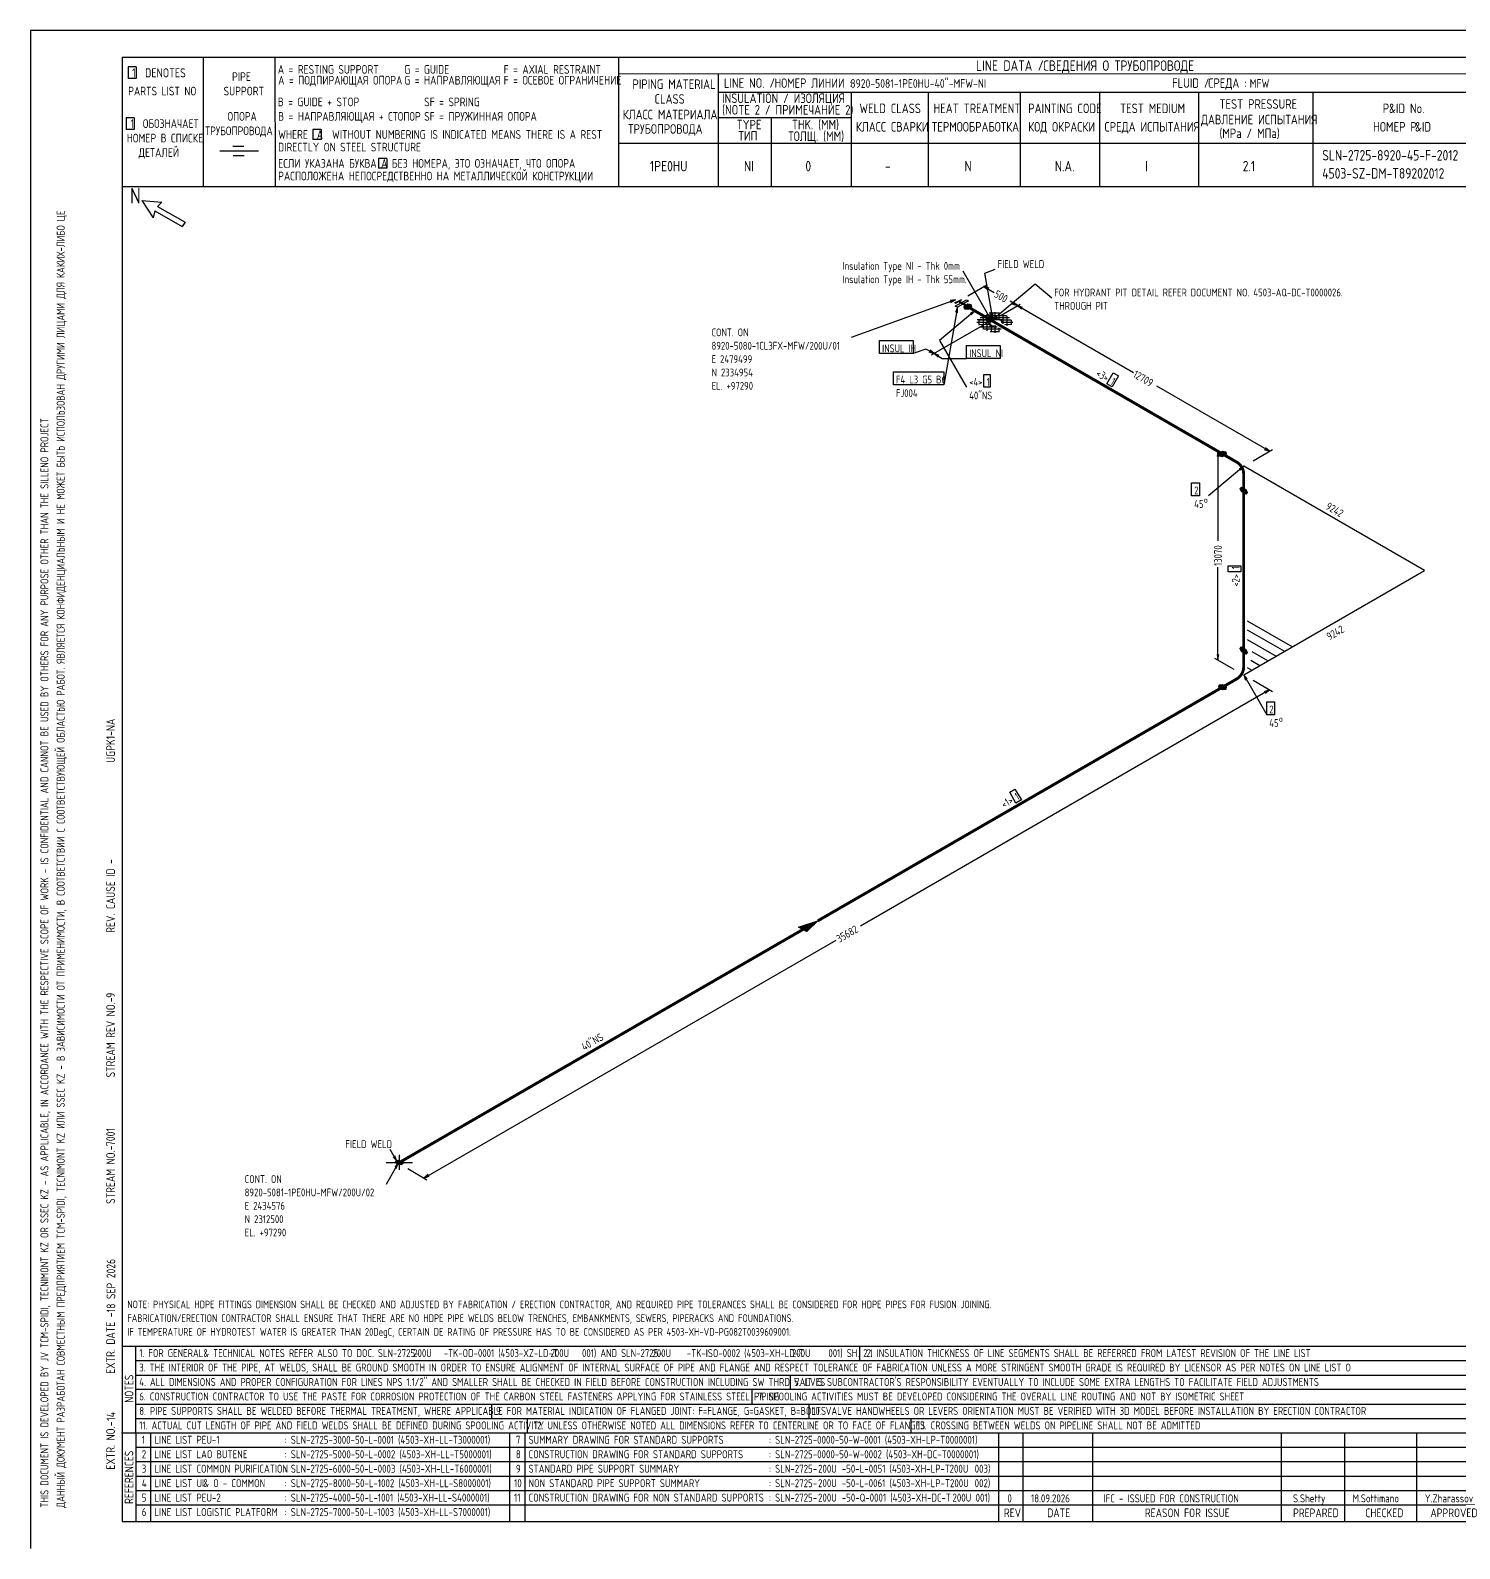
# Model space of a CAD drawing. Extents: x -1005 to 594, y -998 to 420.
# Drawn here: x 0 to 395.4, y 0 to 420 of the extents above; entities that cross this region are included whole.
import ezdxf

# ---------------------------------------------------------------- set-up
doc = ezdxf.new("R2010")
doc.units = 0
doc.styles.add('TTFN17', font='GOST type A')

msp = doc.modelspace()

# ---------------------------------------------------------------- linework, layer by layer
at = {"layer": 'GT_1', "flags": 128}
for points in [[(0, 420), (0, 0)], [(594, 420), (0, 420)], [(589.1, 412.5), (25.4, 412.5)], [(25.4, 412.5), (25.4, 7.5)], [(47.8, 412.5), (47.8, 376.7)], [(67.6, 412.5), (67.7, 376.7)], [(162.7, 412.5), (162.7, 376.7)], [(29.3, 409.9), (27.1, 409.9)], [(27.1, 409.9), (27.1, 406.7)], [(29.3, 409.9), (29.3, 406.7)], [(589.1, 408), (162.7, 407.9)], [(190.3, 407.8), (190.3, 376.7)], [(29.3, 406.7), (27.1, 406.7)], [(190.3, 402.9), (402.7, 402.9)], [(227.1, 402.9), (227.1, 376.7)], [(248.4, 402.9), (248.4, 376.8)], [(273.9, 402.9), (273.9, 376.7)], [(295.8, 402.9), (295.8, 376.7)], [(323.2, 402.9), (323.2, 376.7)], [(354.8, 402.9), (354.8, 376.8)], [(28.7, 395.8), (26.5, 395.8)], [(26.5, 395.8), (26.5, 392.6)], [(28.7, 395.8), (28.7, 392.6)], [(227.1, 395.8), (190.3, 395.8)], [(205, 395.8), (205, 376.7)], [(28.7, 392.6), (26.5, 392.6)], [(80.5, 392.6), (78.2, 392.6)], [(78.2, 392.6), (78.2, 389.8)], [(80.5, 392.6), (80.5, 389.8)], [(63.1, 386.6), (52.4, 386.6)], [(59.1, 387.9), (56, 387.9)], [(80.5, 389.8), (78.2, 389.8)], [(230.2, 388.7), (162.7, 388.7)], [(402.7, 388.7), (226.9, 388.7)], [(59.2, 385.3), (56.1, 385.3)], [(98.6, 384.6), (96.3, 384.6)], [(96.3, 384.6), (96.3, 381.9)], [(98.6, 384.6), (98.6, 381.9)], [(98.6, 381.9), (96.3, 381.9)], [(402.7, 376.7), (25.4, 376.7)], [(30.8, 372.9), (34, 368.1)], [(30.8, 372.9), (36.4, 372.5)], [(34.4, 370.1), (34, 368.1)], [(34.4, 370.1), (42, 365.7)], [(36.4, 372.5), (35.2, 371.3)], [(35.2, 371.3), (42.8, 366.9)], [(42.8, 366.9), (42, 365.7)], [(265.95, 339.725), (258.075, 353.375)], [(266.325, 340.325), (264.075, 352.85), (266.925, 353.9)], [(259.35, 346.55), (264.675, 349.625)], [(265.275, 348.65), (263.85, 349.175), (264.975, 348.2)], [(263.85, 349.175), (266.7, 347.525)], [(265.95, 339.725), (278.025, 349.85), (282.6, 346.025)], [(255.975, 345.5), (227.1, 335)], [(254.7, 344.75), (255.975, 345.5), (254.475, 345.275)], [(255.825, 344.6), (255.975, 344.525), (257.475, 345.5), (257.625, 345.425), (255.825, 344.6), (257.475, 345.5)], [(258, 344.3), (256.5, 343.4), (255.9, 343.7), (259.05, 345.5), (259.575, 345.2), (258, 344.3)], [(257.625, 345.425), (255.975, 344.525)], [(259.2, 343.475), (256.575, 344.975)], [(256.725, 345.05), (259.35, 343.55)], [(256.875, 345.2), (259.575, 343.7)], [(273.075, 343.85), (271.05, 345.05)], [(271.65, 344.375), (273.075, 343.85), (271.95, 344.825)], [(261.3, 342.425), (251.55, 334.25), (259.05, 321.275)], [(256.5, 343.4), (252.75, 321.95)], [(256.5, 341.9), (256.5, 343.4), (255.975, 341.975)], [(258.225, 343.55), (258.375, 343.025), (259.35, 342.875), (260.475, 343.55), (260.325, 344.075), (259.35, 344.225), (258.225, 343.55)], [(258.268, 343.4), (260.225, 343.4)], [(258.308, 343.6), (260.461, 343.6)], [(258.325, 343.2), (259.892, 343.2)], [(258.538, 343), (259.558, 343)], [(258.642, 343.8), (260.404, 343.8)], [(258.975, 344), (260.346, 344)], [(260.325, 341.3), (261.3, 342.425), (260.025, 341.675)], [(270.9, 340.475), (262.8, 340.475)], [(263.625, 341.075), (263.625, 337.325)], [(270.075, 341.075), (263.7, 341.075)], [(265.2, 339.275), (264.525, 339.725), (264.825, 340.325), (265.95, 340.55), (266.7, 340.175), (266.325, 339.5), (265.2, 339.275)], [(264.675, 341.525), (264.675, 336.875)], [(264.762, 340.2), (266.65, 340.2)], [(264.975, 340.85), (265.95, 339.725), (265.425, 341.15)], [(267.15, 338.15), (267.15, 338.15), (266.625, 338.15), (266.025, 338.3), (265.65, 338.525), (265.275, 338.75), (265.125, 339.05), (265.125, 339.425), (265.2, 339.725), (265.575, 339.95), (266.1, 340.175), (266.625, 340.25), (267.225, 340.25), (267.675, 340.1), (268.125, 339.95), (268.575, 339.725), (268.725, 339.425), (268.725, 339.05)], [(265.2, 340.4), (266.25, 340.4)], [(265.575, 337.85), (265.575, 342.05)], [(268.125, 341.75), (265.575, 341.75)], [(265.8, 341.75), (266.325, 340.325), (266.325, 341.825)], [(265.8, 341.75), (265.8, 340.1)], [(266.925, 340.85), (265.95, 339.725), (267.225, 340.475)], [(266.85, 342.05), (266.85, 340.25)], [(267.975, 341.75), (267.975, 340.025)], [(268.575, 341.225), (273.9, 344.3)], [(268.575, 341.225), (273.9, 344.3)], [(269.1, 341.525), (269.1, 338.825)], [(270.15, 341), (270.15, 338.225)], [(274.5, 343.325), (273.075, 343.85), (274.2, 342.875)], [(273.075, 343.85), (305.175, 325.325)], [(264.675, 338.975), (249.225, 330.125)], [(264.675, 338.975), (249.225, 330.125)], [(265.05, 339.2), (261.9, 339.2)], [(269.25, 339.95), (261.975, 339.95)], [(262.425, 339.95), (262.425, 338.45)], [(265.425, 339.875), (262.425, 339.8)], [(265.425, 338.525), (262.5, 338.6)], [(267.525, 337.925), (262.8, 337.925)], [(268.575, 337.325), (263.7, 337.325)], [(264.562, 339.8), (266.492, 339.8)], [(264.662, 340), (266.603, 340)], [(264.713, 339.6), (266.381, 339.6)], [(265.013, 339.4), (265.825, 339.4)], [(268.125, 336.65), (265.575, 336.65)], [(265.8, 338.3), (265.8, 336.65)], [(266.85, 338.15), (266.85, 336.35)], [(267.975, 337.7), (267.975, 336.65)], [(271.35, 339.8), (268.35, 339.8)], [(271.8, 339.2), (268.65, 339.2)], [(271.35, 338.6), (269.55, 338.525)], [(271.35, 339.875), (271.35, 338.525)], [(234.975, 334.175), (244.275, 334.175), (244.275, 330.575), (234.975, 330.575), (234.975, 334.175)], [(247.8, 331.85), (244.275, 330.575)], [(250.05, 330.575), (247.8, 331.85)], [(259.05, 332.825), (268.35, 332.825), (268.35, 329.225), (259.05, 329.225), (259.05, 332.825)], [(248.625, 331.1), (250.05, 330.575), (248.925, 331.55)], [(251.475, 330.05), (250.05, 330.575), (251.175, 329.6)], [(250.05, 330.575), (252.3, 329.225)], [(252.3, 329.225), (259.05, 329.225)], [(238.8, 325.55), (252.75, 325.55), (252.75, 321.95), (238.8, 321.95), (238.8, 325.55)], [(263.85, 324.8), (265.575, 324.8), (265.575, 321.275), (263.85, 321.275), (263.85, 324.8)], [(299.625, 325.25), (301.05, 324.425), (299.325, 321.35), (297.825, 322.175), (299.625, 325.25)], [(342.825, 303.575), (311.625, 321.575)], [(333.075, 300.95), (327.75, 304.025)], [(328.8, 302.075), (328.575, 303.575), (328.35, 302.075)], [(328.575, 303.575), (328.575, 278.825)], [(328.725, 302.825), (328.875, 302.3), (329.85, 302.15), (330.975, 302.825), (330.825, 303.35), (329.85, 303.5), (328.725, 302.825)], [(328.732, 302.8), (330.933, 302.8)], [(328.789, 302.6), (330.6, 302.6)], [(329.017, 303), (330.925, 303)], [(329.35, 303.2), (330.868, 303.2)], [(329.683, 303.4), (330.5, 303.4)], [(338.325, 300.95), (343.65, 304.025)], [(341.4, 304.1), (342.825, 303.575), (341.7, 304.55)], [(335.7, 299.45), (325.95, 291.275)], [(328.846, 302.4), (330.267, 302.4)], [(334.725, 298.325), (335.7, 299.45), (334.425, 298.7)], [(385.725, 270.575), (335.7, 299.45)], [(321.3, 294.875), (323.475, 294.875), (323.475, 291.275), (321.3, 291.275), (321.3, 294.875)], [(336.3, 293), (336.675, 292.175), (336.3, 291.725), (335.1, 292.4), (334.725, 293.225), (335.1, 293.675), (336.3, 293)], [(334.736, 293.2), (335.944, 293.2)], [(334.827, 293), (336.3, 293)], [(334.871, 293.4), (335.589, 293.4)], [(334.918, 292.8), (336.391, 292.8)], [(335.009, 292.6), (336.482, 292.6)], [(335.1, 292.4), (336.573, 292.4)], [(335.456, 292.2), (336.664, 292.2)], [(335.811, 292), (336.529, 292)], [(328.575, 245.825), (328.575, 271.475)], [(331.425, 270.2), (331.425, 271.85), (334.95, 271.85), (334.95, 270.2), (331.425, 270.2)], [(335.7, 241.7), (385.725, 270.575)], [(336.675, 256.7), (349.2, 249.5)], [(336.675, 254.15), (346.95, 248.225)], [(336.3, 248.75), (336.675, 247.925), (336.3, 247.475), (335.1, 248.15), (334.725, 248.975), (335.1, 249.425), (336.3, 248.75)], [(334.746, 249), (335.856, 249)], [(334.805, 248.8), (336.211, 248.8)], [(334.895, 248.6), (336.368, 248.6)], [(334.912, 249.2), (335.5, 249.2)], [(334.986, 248.4), (336.459, 248.4)], [(335.077, 248.2), (336.55, 248.2)], [(335.367, 248), (336.641, 248)], [(335.722, 247.8), (336.571, 247.8)], [(336.675, 251.525), (344.7, 246.875)], [(337.95, 248.15), (342.45, 245.6)], [(333.075, 243.2), (327.75, 246.275)], [(328.35, 247.325), (328.575, 245.825), (328.8, 247.325)], [(336.675, 243.725), (337.95, 242.975)], [(337.65, 245.75), (340.2, 244.325)], [(336.675, 240.575), (335.7, 241.7), (336.225, 240.275)], [(335.7, 241.7), (342.075, 230.675)], [(338.325, 240.2), (343.65, 237.125)], [(342.825, 237.575), (229.65, 172.175)], [(329.85, 239), (328.875, 238.85), (328.725, 238.325), (329.85, 237.65), (330.825, 237.8), (330.975, 238.325), (329.85, 239)], [(328.746, 238.4), (330.85, 238.4)], [(328.804, 238.6), (330.517, 238.6)], [(328.861, 238.8), (330.183, 238.8)], [(328.933, 238.2), (330.939, 238.2)], [(329.267, 238), (330.882, 238)], [(329.6, 237.8), (330.825, 237.8)], [(341.7, 236.6), (342.825, 237.575), (341.4, 237.05)], [(342.075, 234.275), (344.25, 234.275), (344.25, 230.675), (342.075, 230.675), (342.075, 234.275)], [(270.975, 209.3), (272.4, 210.125), (274.2, 207.125), (272.7, 206.225), (270.975, 209.3)], [(213.75, 171.275), (212.55, 171.95), (217.875, 173.675), (214.8, 170.675), (212.7, 171.875), (217.5, 173.45), (214.725, 170.75), (212.85, 171.8), (217.05, 173.225), (214.575, 170.825), (213, 171.725), (216.675, 172.925), (214.425, 170.9), (213.15, 171.575), (216.3, 172.775), (214.275, 170.975), (213.3, 171.5), (215.85, 172.475), (214.125, 171.05), (213.45, 171.425), (215.55, 172.325), (213.975, 171.125), (213.6, 171.35), (215.1, 172.025), (213.825, 171.2), (213.75, 171.275), (217.875, 173.675)], [(108.9, 102.5), (222.975, 168.35)], [(101.4, 107.225), (99.525, 110.45)], [(101.775, 106.625), (98.4, 100.775)], [(98.475, 106.85), (105.75, 106.85)], [(100.425, 108.35), (101.4, 107.225), (100.875, 108.65)], [(101.25, 105.2), (101.775, 106.625), (100.8, 105.5)], [(101.025, 107.075), (101.775, 107.45), (102.9, 107.225), (103.2, 106.625), (102.525, 106.175), (101.4, 106.4), (101.025, 107.075)], [(101.067, 107), (103.012, 107)], [(101.178, 106.8), (103.112, 106.8)], [(101.275, 107.2), (102.912, 107.2)], [(101.289, 106.6), (103.163, 106.6)], [(101.4, 106.4), (102.863, 106.4)], [(102.15, 104.75), (102.15, 108.95)], [(104.4, 105.125), (109.725, 102.05)], [(110.025, 103.475), (108.9, 102.5), (110.325, 103.025)], [(25.3, 56), (402.7, 56)], [(29.1, 56), (29.2, 7.5)], [(229.4, 56), (229.4, 52)], [(29.1, 52), (402.7, 52)], [(29.1, 48), (402.7, 48)], [(210.2, 48), (210.2, 44)], [(402.7, 44), (29.1, 44)], [(199.6, 44), (199.6, 40)], [(29.2, 40), (402.7, 40)], [(127.6, 40), (127.6, 36)], [(215.4, 40), (215.4, 36)], [(29.1, 36), (402.7, 36)], [(137.5, 36), (137.5, 32)], [(243.6, 36), (243.6, 32)], [(25.2, 32), (402.7, 32)], [(33.2, 32), (33.2, 7.6)], [(132.6, 32), (132.6, 7.6)], [(136.8, 32), (136.8, 7.6)], [(267.9, 32), (267.9, 7.5)], [(274.6, 32), (274.6, 7.5)], [(293.9, 32), (293.9, 7.5)], [(346.1, 32), (346.1, 7.5)], [(363.6, 32), (363.6, 7.5)], [(383.5, 32), (383.5, 7.5)], [(402.7, 28), (29.5, 28)], [(402.7, 24), (29.1, 24)], [(402.7, 20), (29.1, 20)], [(402.7, 16), (29.1, 16)], [(402.7, 12), (29.2, 12)], [(25.4, 7.5), (589.1, 7.5)], [(0, 0), (0, 0)]]:
    msp.add_lwpolyline(points, dxfattribs=at)
at = {"layer": 'GT_1', "const_width": 0.8, "flags": 128}
for points in [[(265.95, 339.725), (259.35, 343.55)], [(329.85, 302.825), (265.95, 339.725)], [(333.75, 300.575), (329.85, 302.825)], [(335.7, 292.7), (335.7, 297.2)], [(335.7, 248.45), (335.7, 292.7)], [(335.7, 243.95), (335.7, 248.45)], [(329.85, 238.325), (333.75, 240.575)], [(217.875, 173.675), (329.85, 238.325)], [(101.775, 106.625), (213.75, 171.275)]]:
    msp.add_lwpolyline(points, dxfattribs=at)
for points in [[(335.7, 297.2, 0.268126), (333.75, 300.575)], [(333.75, 240.575, 0.267786), (335.7, 243.95)]]:
    msp.add_lwpolyline(points, format="xyb", dxfattribs=at)

# ---------------------------------------------------------------- texts
at = {"layer": 'GT_1', "style": 'TTFN17'}
for s, height, p in [('LINE DATA /', 2.8875, (261.633, 408.8)), ('СВЕДЕНИЯ О ТРУБОПРОВОДЕ', 2.8875, (280.233, 408.8)), (' 1  DENOTES', 2.5025, (26.875, 407)), (' PIPE', 2.4062, (54.561, 406)), ('A = RESTING SUPPORT', 2.40625, (68.461, 408)), ('A = ПОДПИРАЮЩАЯ ОПОРА', 2.40625, (68.561, 405)), ('G = GUIDE', 2.4062, (103.461, 408)), ('G = НАПРАВЛЯЮЩАЯ', 2.40625, (103.461, 405)), ('F = AXIAL RESTRAINT', 2.40625, (130.961, 408)), ('F = ОСЕВОЕ ОГРАНИЧЕНИЕ', 2.40625, (130.961, 405)), ('PARTS LIST NO', 2.40625, (27.061, 402)), ('SUPPORT', 2.4062, (53.461, 402)), ('PIPING MATERIAL', 2.64687, (166.597, 403.8)), ('LINE NO. /', 2.6469, (191.897, 404.1)), ('НОМЕР ЛИНИИ :', 2.59875, (205.89, 404.1)), ('8920-5081-1PE0HU-40"-MFW-NI', 2.40625, (226.861, 404.1)), ('FLUID /', 2.6469, (315.897, 404.1)), ('СРЕДА :', 2.6469, (325.897, 404.1)), ('MFW', 2.4062, (337.361, 404.1)), ('B = GUIDE + STOP', 2.40625, (68.461, 399)), ('SF = SPRING', 2.40625, (108.961, 399)), ('CLASS', 2.6469, (172.697, 399.7)), ('(NOTE 2 / ПРИМЕЧАНИЕ 2)', 2.64687, (191.397, 396.7)), ('INSULATION / ИЗОЛЯЦИЯ', 2.64687, (191.397, 399.9)), ('WELD CLASS', 2.6469, (229.397, 397.1)), ('HEAT TREATMENT', 2.64687, (249.897, 397.1)), ('PAINTING CODE', 2.64687, (276.097, 397.1)), ('TEST MEDIUM', 2.64687, (301.497, 397.1)), ('TEST PRESSURE', 2.64687, (328.997, 398.3)), ('P', 2.647, (374.197, 397.1)), ('&ID No.', 2.6469, (375.908, 397.1)), (' 1  ОБОЗНАЧАЕТ', 2.40625, (26.461, 393)), ('ОПОРА', 2.4062, (54.561, 395)), ('B = НАПРАВЛЯЮЩАЯ + СТОПОР', 2.40625, (68.561, 395)), ('SF = ПРУЖИННАЯ ОПОРА', 2.40625, (108.961, 395)), ('КЛАСС МАТЕРИАЛА', 2.64687, (163.897, 395.4)), ('TYPE', 2.6469, (195.397, 392.6)), ('THK. (MM)', 2.6469, (210.697, 392.6)), ('ДАВЛЕНИЕ ИСПЫТАНИЯ', 2.64687, (323.897, 394)), ('НОМЕР В СПИСКЕ', 2.40625, (26.661, 389)), ('ТРУБОПРОВОДА', 2.40625, (48.361, 391)), ('WHERE  A  WITHOUT NUMBERING IS INDICATED MEANS THERE IS A REST', 2.40625, (68.561, 390)), ('ТРУБОПРОВОДА', 2.64687, (165.397, 391.4)), ('ТИП', 2.6469, (195.897, 389.5)), ('ТОЛЩ. (ММ)', 2.6469, (209.697, 389.4)), ('КЛАСС СВАРКИ', 2.64687, (228.397, 392)), ('ТЕРМООБРАБОТКА', 2.64687, (249.397, 392)), ('КОД ОКРАСКИ', 2.64687, (276.097, 392)), ('СРЕДА ИСПЫТАНИЯ', 2.64687, (297.197, 392)), ('(MPa / МПа)', 2.64687, (328.997, 390.2)), ('НОМЕР P', 2.6469, (371.497, 392)), ('&ID', 2.6469, (383.097, 392)), ('ДЕТАЛЕЙ', 2.4062, (29.961, 385)), ('DIRECTLY ON STEEL STRUCTURE', 2.40625, (68.561, 386.5)), ('SLN-2725-8920-45-F-2012', 2.8875, (357.433, 384)), ('ЕСЛИ УКАЗАНА БУКВА A БЕЗ НОМЕРА, ЭТО ОЗНАЧАЕТ, ЧТО ОПОРА', 2.40625, (68.561, 382)), ('1PE0HU', 2.8875, (171.433, 381)), ('NI', 2.8875, (197.433, 381)), ('0', 2.888, (214.433, 381)), ('-', 2.888, (236.433, 381)), ('N', 2.888, (258.433, 381)), ('N.A.', 2.8875, (283.433, 381)), ('I', 2.888, (308.433, 381)), ('2.1', 2.8875, (335.433, 381)), ('РАСПОЛОЖЕНА НЕПОСРЕДСТВЕННО НА МЕТАЛЛИЧЕСКОЙ КОНСТРУКЦИИ', 2.40625, (68.561, 378.5)), ('4503-SZ-DM-T89202012', 2.8875, (357.433, 379)), ('N', 4.331, (27.55, 372.1)), ('Insulation Type NI - Thk 0mm', 2.16562, (224.722, 353.75)), ('FIELD WELD', 2.1656, (267.625, 354.275)), ('Insulation Type IH - Thk 55mm.', 2.16562, (224.722, 350.053)), ('THROUGH PIT', 2.16562, (283.3, 342.703)), ('FOR HYDRANT PIT DETAIL REFER DOCUMENT NO. 4503-AQ-DC-T0000026.', 2.16562, (283.3, 346.4)), ('CONT. ON', 2.1656, (188.459, 335.375)), ('8920-5080-1CL3FX-MFW/200U/01', 2.16562, (188.459, 331.678)), ('INSUL IH', 2.1656, (235.669, 330.95)), ('E 2479499', 2.1656, (188.459, 327.98)), ('INSUL NI', 2.1656, (259.75, 329.6)), ('N 2334954', 2.1656, (188.459, 324.283)), ('F4 L3 G5 B6', 2.16562, (239.473, 322.325)), ('<4>', 2.1656, (259.75, 321.65)), ('1', 2.166, (264.574, 321.65)), ('EL. +97290', 2.1656, (188.459, 320.585)), ('FJ004', 2.1656, (239.473, 318.575)), ('40"NS', 2.1656, (259.75, 317.9)), ('2', 2.166, (322.009, 291.65)), ('45', 2.1656, (322.009, 287.9)), ('o', 1.624, (324.655, 289.306)), ('2', 2.166, (342.775, 231.05)), ('45', 2.1656, (342.775, 227.3)), ('o', 1.624, (345.42, 228.706)), ('FIELD WELD', 2.1656, (87.182, 110.825)), ('CONT. ON', 2.1656, (59.295, 101.15)), ('8920-5081-1PE0HU-MFW/200U/02', 2.16562, (59.295, 97.453)), ('E 2434576', 2.1656, (59.295, 93.755)), ('N 2312500', 2.1656, (59.295, 90.058)), ('EL. +97290', 2.1656, (59.295, 86.36)), ('NOTE: PHYSICAL HDPE FITTINGS DIMENSION SHALL BE CHECKED AND ADJUSTED BY FABRICATION / ERECTION CONTRACTOR, AND REQUIRED PIPE TOLERANCES SHALL BE CONSIDERED FOR HDPE PIPES FOR FUSION JOINING.', 2.1175, (26.818, 66.5)), ('FABRICATION/ERECTION CONTRACTOR SHALL ENSURE THAT THERE ARE NO HDPE PIPE WELDS BELOW TRENCHES, EMBANKMENTS, SEWERS, PIPERACKS AND FOUNDATIONS.', 2.1175, (26.818, 62.7)), ('IF TEMPERATURE OF HYDROTEST WATER IS GREATER THAN 20DegC, CERTAIN DE RATING OF PRESSURE HAS TO BE CONSIDERED AS PER 4503-XH-VD-PG082T0039609001.', 2.1175, (26.818, 58.9)), ('1. FOR GENERAL', 2.18487, (30.128, 53)), ('& TECHNICAL NOTES REFER ALSO TO DOC. SLN-2725-      -TK-OD-0001 (4503-XZ-LD-T      001) AND SLN-2725-      -TK-ISO-0002 (4503-XH-LD-T      001) SH. 2.1', 2.18487, (47.868, 53)), ('200U', 2.1849, (105.928, 53)), ('200U', 2.1849, (143.928, 53)), ('200U', 2.1849, (172.128, 53)), ('200U', 2.1849, (210.728, 53)), ('2. INSULATION THICKNESS OF LINE SEGMENTS SHALL BE REFERRED FROM LATEST REVISION OF THE LINE LIST', 2.18487, (231.328, 53)), ('3. THE INTERIOR OF THE PIPE, AT WELDS, SHALL BE GROUND SMOOTH IN ORDER TO ENSURE ALIGNMENT OF INTERNAL SURFACE OF PIPE AND FLANGE AND RESPECT TOLERANCE OF FABRICATION UNLESS A MORE STRINGENT SMOOTH GRADE IS REQUIRED BY LICENSOR AS PER NOTES ON LINE LIST O', 2.18487, (30.128, 49)), ('4. ALL DIMENSIONS AND PROPER CONFIGURATION FOR LINES NPS 1.1/2" AND SMALLER SHALL BE CHECKED IN FIELD BEFORE CONSTRUCTION INCLUDING SW THRD VALVES', 2.18487, (30.128, 45)), ("5. IT IS SUBCONTRACTOR'S RESPONSIBILITY EVENTUALLY TO INCLUDE SOME EXTRA LENGTHS TO FACILITATE FIELD ADJUSTMENTS", 2.18487, (211.328, 45)), ('6. CONSTRUCTION CONTRACTOR TO USE THE PASTE FOR CORROSION PROTECTION OF THE CARBON STEEL FASTENERS APPLYING FOR STAINLESS STEEL PIPING', 2.18487, (30.128, 41)), ('7. SPOOLING ACTIVITIES MUST BE DEVELOPED CONSIDERING THE OVERALL LINE ROUTING AND NOT BY ISOMETRIC SHEET', 2.18487, (201.328, 41)), ('8. PIPE SUPPORTS SHALL BE WELDED BEFORE THERMAL TREATMENT, WHERE APPLICABLE', 2.18487, (30.128, 37)), ('9. FOR MATERIAL INDICATION OF FLANGED JOINT: F=FLANGE, G=GASKET, B=BOLTS', 2.18487, (128.828, 37)), ('10. VALVE HANDWHEELS OR LEVERS ORIENTATION MUST BE VERIFIED WITH 3D MODEL BEFORE INSTALLATION BY ERECTION CONTRACTOR', 2.18487, (216.328, 37)), ('11. ACTUAL CUT LENGTH OF PIPE AND FIELD WELDS SHALL BE DEFINED DURING SPOOLING ACTIVITY', 2.18487, (30.128, 33)), ('12. UNLESS OTHERWISE NOTED ALL DIMENSIONS REFER TO CENTERLINE OR TO FACE OF FLANGES', 2.18487, (139.328, 33)), ('13. CROSSING BETWEEN WELDS ON PIPELINE SHALL NOT BE ADMITTED', 2.18487, (245.328, 33)), ('1', 2.214, (30.832, 29)), ('LINE LIST PEU-1', 2.21375, (34.332, 29)), (': SLN-2725-3000-50-L-0001 (4503-XH-LL-T3000001)', 2.21375, (70.332, 29)), ('7', 2.214, (134.332, 29)), ('SUMMARY DRAWING FOR STANDARD SUPPORTS', 2.21375, (137.832, 29)), (': SLN-2725-0000-50-W-0001 (4503-XH-LP-T0000001)', 2.21375, (204.332, 29)), ('2', 2.214, (30.832, 25)), ('LINE LIST LAO BUTENE', 2.21375, (34.332, 25)), (': SLN-2725-5000-50-L-0002 (4503-XH-LL-T5000001)', 2.21375, (70.332, 25)), ('8', 2.214, (134.332, 25)), ('CONSTRUCTION DRAWING FOR STANDARD SUPPORTS', 2.21375, (137.832, 25)), (': SLN-2725-0000-50-W-0002 (4503-XH-DC-T0000001)', 2.21375, (204.332, 25)), ('3', 2.214, (30.832, 21)), ('LINE LIST COMMON PURIFICATION', 2.21375, (34.332, 21)), (': SLN-2725-6000-50-L-0003 (4503-XH-LL-T6000001)', 2.21375, (70.332, 21)), ('9', 2.214, (134.332, 21)), ('STANDARD PIPE SUPPORT SUMMARY', 2.21375, (137.832, 21)), (': SLN-2725-      -50-L-0051 (4503-XH-LP-T      003)', 2.21375, (204.332, 21)), ('200U', 2.2138, (217.932, 21)), ('200U', 2.2138, (254.332, 21)), ('4', 2.214, (30.832, 17)), ('LINE LIST UI', 2.21375, (34.332, 17)), ('& O - COMMON', 2.21375, (47.849, 17)), (': SLN-2725-8000-50-L-1002 (4503-XH-LL-S8000001)', 2.21375, (70.332, 17)), ('10', 2.2138, (133.832, 17)), ('NON STANDARD PIPE SUPPORT SUMMARY', 2.21375, (137.832, 17)), (': SLN-2725-      -50-L-0061 (4503-XH-LP-T      002)', 2.21375, (204.332, 17)), ('200U', 2.2138, (217.932, 17)), ('200U', 2.2138, (254.432, 17)), ('5', 2.214, (30.832, 13)), ('LINE LIST PEU-2', 2.21375, (34.332, 13)), (': SLN-2725-4000-50-L-1001 (4503-XH-LL-S4000001)', 2.21375, (70.332, 13)), ('11', 2.2138, (133.832, 13)), ('CONSTRUCTION DRAWING FOR NON STANDARD SUPPORTS', 2.21375, (137.832, 13)), (': SLN-2725-      -50-Q-0001 (4503-XH-DC-T      001)', 2.21375, (204.332, 13)), ('200U', 2.2138, (217.932, 13)), ('200U', 2.2138, (255.132, 13)), ('0', 2.214, (270.332, 12.8)), ('18.09.2026', 2.2138, (276.832, 12.8)), ('IFC - ISSUED FOR CONSTRUCTION', 2.21375, (296.932, 12.8)), ('S.Shetty', 2.2138, (349.332, 12.8)), ('M.Sottimano', 2.21375, (365.832, 12.8)), ('Y.Zharassov', 2.21375, (385.832, 12.8)), ('6', 2.214, (30.832, 9)), ('LINE LIST LOGISTIC PLATFORM', 2.21375, (34.332, 9)), (': SLN-2725-7000-50-L-1003 (4503-XH-LL-S7000001)', 2.21375, (70.332, 9)), ('REV', 2.4062, (269.361, 8.7)), ('DATE', 2.4062, (281.361, 8.7)), ('REASON FOR ISSUE', 2.40625, (308.361, 8.7)), ('PREPARED', 2.4062, (349.361, 8.7)), ('CHECKED', 2.4062, (369.361, 8.7)), ('APPROVED', 2.4062, (387.361, 8.7))]:
    msp.add_text(s, height=height, dxfattribs=at).set_placement(p)
for s, height, rotation, p in [('ДАННЫЙ ДОКУМЕНТ РАЗРАБОТАН СОВМЕСТНЫМ ПРЕДПРИЯТИЕМ TCM-SPIDI, TECNIMONT KZ ИЛИ SSEC KZ - В ЗАВИСИМОСТИ ОТ ПРИМЕНИМОСТИ, В СООТВЕТСТВИИ С СООТВЕТСТВУЮЩЕЙ ОБЛАСТЬЮ РАБОТ. ЯВЛЯЕТСЯ КОНФИДЕНЦИАЛЬНЫМ И НЕ МОЖЕТ БЫТЬ ИСПОЛЬЗОВАН ДРУГИМИ ЛИЦАМИ ДЛЯ КАКИХ-ЛИБО ЦЕ', 2.21375, 90, (9.5, 11.332)), ('500', 2.1656, -30, (266.449, 346.387)), ('<3>', 2.1656, -30, (294.568, 324.498)), ('1', 2.166, -30, (298.612, 322.163)), ('12709', 2.1656, -30, (304.859, 324.209)), ('THIS DOCUMENT IS DEVELOPED BY JV TCM-SPIDI, TECNIMONT KZ OR SSEC KZ - AS APPLICABLE, IN ACCORDANCE WITH THE RESPECTIVE SCOPE OF WORK - IS CONFIDENTIAL AND CANNOT BE USED BY OTHERS FOR ANY PURPOSE OTHER THAN THE SILLENO PROJECT', 2.21375, 90, (5, 11.332)), ('9242', 2.1656, -30, (358.178, 287.715)), ('13070', 2.1656, 90, (329.68, 271.835)), ('1', 2.166, 90, (334.575, 270.903)), ('<2>', 2.1656, 90, (334.575, 266.078)), ('9242', 2.1656, 30, (359.437, 251.179)), ('UGPK1-NA', 2.4062, 90, (23.4, 217.361)), ('<1>', 2.1656, 30, (269.368, 204.726)), ('1', 2.166, 30, (273.143, 206.905)), ('REV. CAUSE ID -', 2.40625, 90, (23.4, 170.361)), ('35682', 2.1656, 30, (223.829, 167.553)), ('STREAM REV NO.-', 2.40625, 90, (23.4, 130.361)), ('9', 2.406, 90, (23.4, 152.361)), ('40"NS', 2.1656, 30, (153.268, 137.676)), ('7001', 2.4062, 90, (23.4, 111.361)), ('STREAM NO.-', 2.40625, 90, (23.4, 95.361)), ('18 SEP 2026', 2.40625, 90, (23.5, 65.361)), ('EXTR. DATE -', 2.40625, 90, (23.4, 48.361)), ('NOTES', 2.4062, 90, (28.5, 40.361)), ('EXTR. NO.-', 2.4062, 90, (23.4, 21.861)), ('14', 2.4062, 90, (23.5, 35.361)), ('REFERENCES', 2.4062, 90, (28.5, 12.361))]:
    msp.add_text(s, height=height, rotation=rotation, dxfattribs=at).set_placement(p)

doc.saveas('drawing.dxf')
